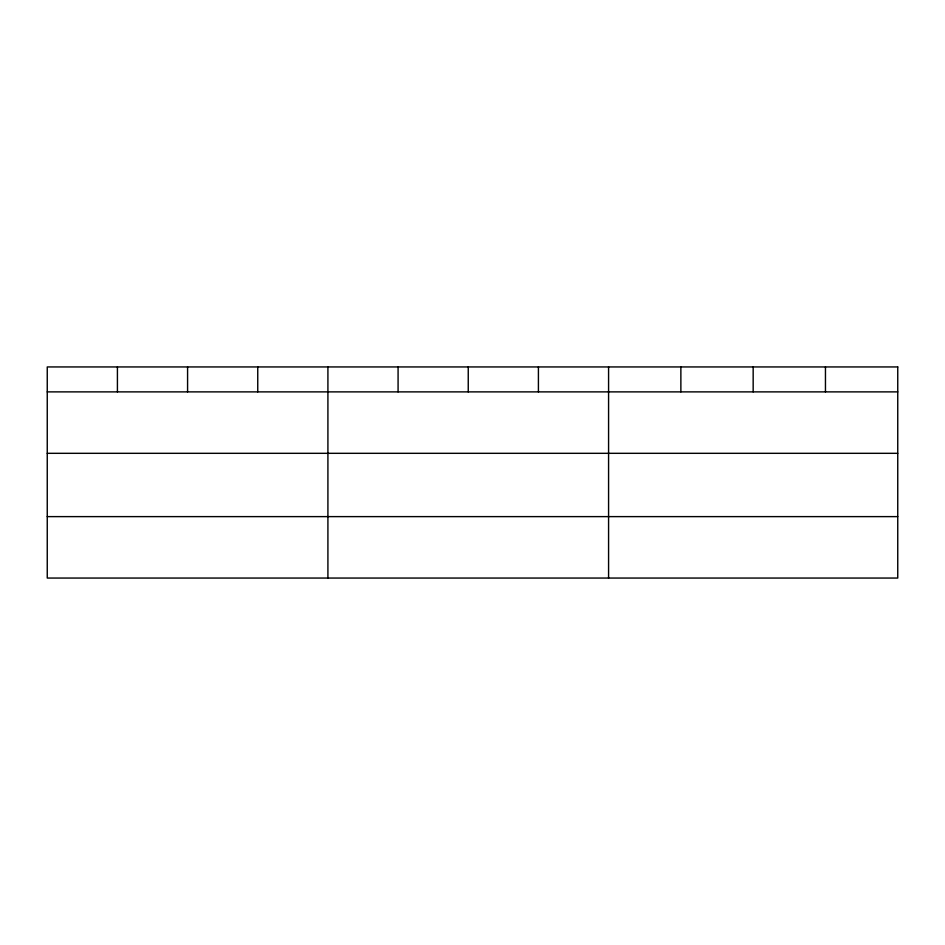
<?xml version="1.0" encoding="UTF-8"?>
<svg xmlns="http://www.w3.org/2000/svg" width="945" height="945" viewBox="0 0 945 945"><rect width="100%" height="100%" fill="white"/><g stroke="black" fill="none" stroke-linecap="round" stroke-linejoin="round"><path stroke-width="1.42" d="M47.25 391.88L897.75 391.88M47.25 453.316L897.75 453.316M47.25 516.62L897.75 516.62M825.457 366.943L825.457 391.88M753.165 366.943L753.165 391.88M680.872 366.943L680.872 391.88M608.58 366.943L608.58 578.057M538.414 366.943L538.414 391.88M468.247 366.943L468.247 391.88M398.081 366.943L398.081 391.88M327.915 366.943L327.915 578.057M257.749 366.943L257.749 391.88M187.583 366.943L187.583 391.88M117.416 366.943L117.416 391.88M897.75 366.943L47.25 366.943L47.25 578.057L897.75 578.057L897.75 366.943"/></g></svg>
